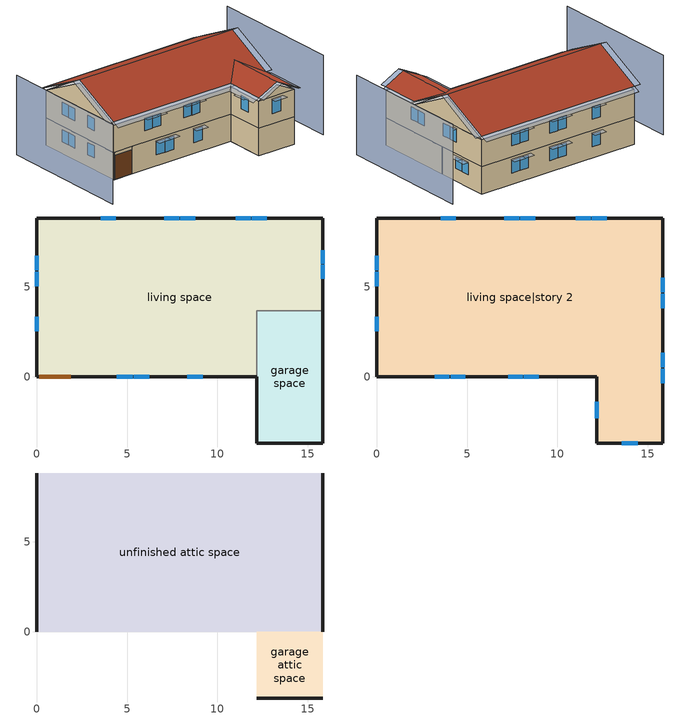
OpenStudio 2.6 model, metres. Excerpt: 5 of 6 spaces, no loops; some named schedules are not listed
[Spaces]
garage space
 floor foundation (FloorFndGrndUnfinSlab): 12.18,-3.66 12.18,3.66 15.84,3.66 15.84,-3.66 z0
 wall outside (WallExtUninsUnfin): 12.18,0 12.18,-3.66 15.84,-3.66 15.84,3.66 z0:2.44
 wall to living space (WallIntFinInsUnfin Reversed): 15.84,3.66 12.18,3.66 12.18,0 z0:2.44
living space
 floor foundation (FloorFndGrndFinSlab): 0,0 0,8.8 15.84,8.8 15.84,3.66 12.18,3.66 12.18,0 z0
 wall outside (WallExtInsFin): 15.84,3.66 15.84,8.8 0,8.8 0,0 0.13,0 1.92,0 12.18,0 z0:2.44
 window (WindowConstruction): 4.44,0 5.31,0 / 5.37,0 6.24,0 / 8.33,0 9.19,0 z0.98:2.13; 12.74,8.8 11.91,8.8 / 11.85,8.8 11.01,8.8 / 8.78,8.8 7.95,8.8 / 7.89,8.8 7.05,8.8 / 4.38,8.8 3.54,8.8 z1.02:2.13; 0,6.7 0,5.9 / 0,5.84 0,5.03 / 0,3.33 0,2.53 z1.06:2.13; 15.84,5.45 15.84,6.2 / 15.84,6.26 15.84,7.01 z1.13:2.13
 door (Door): 0.15,0 1.89,0 z0:2.13
living space|story 2
 floor to garage space (FloorFinInsUnfin): 15.84,3.66 15.84,-3.66 12.18,-3.66 12.18,3.66 z2.44
 floor to living space (FloorFinUninsFin): 15.84,8.8 15.84,3.66 12.18,3.66 12.18,0 0,0 0,8.8 z2.44
 wall outside (WallExtInsFin): 0,8.8 0,0 12.18,0 12.18,-3.66 15.84,-3.66 15.84,8.8 0,8.8 z2.44:4.88
 window (WindowConstruction): 3.21,0 4.03,0 / 4.09,0 4.91,0 / 7.27,0 8.09,0 / 8.15,0 8.97,0 z3.48:4.57; 13.56,-3.66 14.46,-3.66 z3.37:4.57; 12.74,8.8 11.91,8.8 / 11.85,8.8 11.01,8.8 / 8.78,8.8 7.95,8.8 / 7.89,8.8 7.05,8.8 / 4.38,8.8 3.54,8.8 z3.46:4.57; 0,6.7 0,5.9 / 0,5.84 0,5.03 / 0,3.33 0,2.53 z3.5:4.57; 12.18,-1.38 12.18,-2.28 z3.38:4.57; 15.84,-0.36 15.84,0.46 / 15.84,0.53 15.84,1.35 / 15.84,3.79 15.84,4.62 / 15.84,4.68 15.84,5.5 z3.47:4.57
unfinished attic space
 floor to living space|story 2 (FloorFinInsUnfinAttic): 15.84,8.8 15.84,0 0,0 0,8.8 z4.88
 wall outside (WallExtUninsUnfin): 0,4.4,7.08 0,8.8,4.88 0,0,4.88; 15.84,4.4,7.08 15.84,0,4.88 15.84,8.8,4.88
 roof outside (RoofUnfinInsExt): 0,4.4,7.38 15.84,4.4,7.38 15.84,8.8,5.18 0,8.8,5.18; 0,4.4,7.38 0,0,5.18 12.18,0,5.18 14.01,1.83,6.1 15.84,0,5.18 15.84,4.4,7.38
garage attic space
 floor to living space|story 2 (FloorFinInsUnfinAttic): 12.18,-3.66 12.18,0 15.84,0 15.84,-3.66 z4.88
 wall outside (WallExtUninsUnfin): 12.18,-3.66,4.88 15.84,-3.66,4.88 14.01,-3.66,5.79
 roof outside (RoofUnfinInsExt): 12.18,0,5.18 12.18,-3.66,5.18 14.01,-3.66,6.1 14.01,1.83,6.1; 15.84,0,5.18 14.01,1.83,6.1 14.01,-3.66,6.1 15.84,-3.66,5.18
shading: -3.05,8.8 -3.05,-3.66 / 18.89,-3.66 18.89,8.8 z0:7.08; -0.61,8.8,5.18 -0.61,4.4,7.38 0,4.4,7.38 0,8.8,5.18; 16.45,4.4,7.38 16.45,8.8,5.18 15.84,8.8,5.18 15.84,4.4,7.38; 15.84,9.41,4.88 0,9.41,4.88 0,8.8,5.18 15.84,8.8,5.18; 16.45,-3.66,4.88 16.45,0,4.88 15.84,0,5.18 15.84,-3.66,5.18; 14.01,-4.27,6.1 15.84,-4.27,5.18 15.84,-3.66,5.18 14.01,-3.66,6.1; 11.57,0,4.88 11.57,-3.66,4.88 12.18,-3.66,5.18 12.18,0,5.18; 12.18,-4.27,5.18 14.01,-4.27,6.1 14.01,-3.66,6.1 12.18,-3.66,5.18; -0.61,4.4,7.38 -0.61,0,5.18 0,0,5.18 0,4.4,7.38; 0,-0.61,4.88 12.18,-0.61,4.88 12.18,0,5.18 0,0,5.18; 16.45,0,5.18 16.45,4.4,7.38 15.84,4.4,7.38 15.84,0,5.18; 15.84,1.5 15.84,0.37 16.45,0.37 16.45,1.5 z4.72; 14.61,-3.66 13.41,-3.66 13.41,-4.27 14.61,-4.27 z4.72; 5.46,0 4.29,0 4.29,-0.61 5.46,-0.61 z2.29; 8.24,0 7.12,0 7.12,-0.61 8.24,-0.61 z4.72; 6.39,0 5.22,0 5.22,-0.61 6.39,-0.61 z2.29; 4.18,0 3.06,0 3.06,-0.61 4.18,-0.61 z4.72; 9.35,0 8.17,0 8.17,-0.61 9.35,-0.61 z2.29; 5.06,0 3.94,0 3.94,-0.61 5.06,-0.61 z4.72; 15.84,6.35 15.84,5.29 16.45,5.29 16.45,6.35 z2.29; 9.12,0 8,0 8,-0.61 9.12,-0.61 z4.72; 15.84,5.66 15.84,4.52 16.45,4.52 16.45,5.66 z4.72; 11.76,8.8 12.9,8.8 12.9,9.41 11.76,9.41 z2.29; 10.86,8.8 12,8.8 12,9.41 10.86,9.41 z2.29; 7.8,8.8 8.94,8.8 8.94,9.41 7.8,9.41 z2.29; 6.9,8.8 8.04,8.8 8.04,9.41 6.9,9.41 z2.29; 3.39,8.8 4.53,8.8 4.53,9.41 3.39,9.41 z2.29; 11.76,8.8 12.9,8.8 12.9,9.41 11.76,9.41 z4.72; 10.86,8.8 12,8.8 12,9.41 10.86,9.41 z4.72; 7.8,8.8 8.94,8.8 8.94,9.41 7.8,9.41 z4.72; 0,2.38 0,3.49 -0.61,3.49 -0.61,2.38 z2.29; 6.9,8.8 8.04,8.8 8.04,9.41 6.9,9.41 z4.72; 15.84,4.77 15.84,3.64 16.45,3.64 16.45,4.77 z4.72; 15.84,0.62 15.84,-0.52 16.45,-0.52 16.45,0.62 z4.72; 3.39,8.8 4.53,8.8 4.53,9.41 3.39,9.41 z4.72; 0,5.74 0,6.85 -0.61,6.85 -0.61,5.74 z2.29; 0,4.88 0,5.99 -0.61,5.99 -0.61,4.88 z2.29; 0,5.74 0,6.85 -0.61,6.85 -0.61,5.74 z4.72; 0,4.88 0,5.99 -0.61,5.99 -0.61,4.88 z4.72; 12.18,-2.43 12.18,-1.23 11.57,-1.23 11.57,-2.43 z4.72; 0,2.38 0,3.49 -0.61,3.49 -0.61,2.38 z4.72; 15.84,7.16 15.84,6.11 16.45,6.11 16.45,7.16 z2.29
[Site]
Denver Intl Ap_CO_USA: Latitude {deg}=39.83; Longitude {deg}=-104.65; Time Zone {hr}=-7; Elevation {m}=1650; Terrain=Suburbs
[ClimateZones]
Climate Zone Institution Name 2=Building America; Climate Zone Document Year 2=0; Climate Zone Value 2=Cold
[Site:WaterMainsTemperature]
Calculation Method=Correlation; Annual Average Outdoor Air Temperature {C}=10.8753; Maximum Difference In Monthly Average Outdoor Air Temperatures {deltaC}=23.1524
[Site:GroundTemperature:Deep]
10.8753, 10.8753, 10.8753, 10.8753, 10.8753, 10.8753, 10.8753, 10.8753, 10.8753, 10.8753, 10.8753, 10.8753
[Building]
Building 1: North Axis {deg}=0; Standards Number of Stories=2; Standards Number of Above Ground Stories=2; Standards Building Type=singlefamilydetached; Standards Number of Living Units=1
[Material] Roughness=Rough
Name | Thickness {m} | Conductivity {W/m-K} | Density {kg/m3} | Specific Heat {J/kg-K} | Thermal Absorptance | Solar Absorptance | Visible Absorptance
FloorUAAdditionalCeilingIns | 0.12827 | 0.0411113 | 16.02 | 1046.75
FloorUATrussandIns | 0.0889 | 0.0436674 | 50.7834 | 1165.1
Drywall 0.5 in. | 0.0127 | 0.160291 | 801 | 837.4 | 0.9 | 0.5 | 0.1
Asphalt Shingles, Medium | 0.009525 | 0.162714 | 1121.4 | 1465.45 | 0.91 | 0.85 | 0.85
RoofSheathing | 0.01905 | 0.115458 | 512.64 | 1214.23
RoofUARoofIns | 0.18415 | 8.02397 | 37.0049 | 1207.88
FootingMaterial; FootingMaterial 1 | 0.2032 | 1.31141 | 2242.8 | 837.4 | 0.9
Concrete 4.0 in. | 0.1016 | 1.31141 | 2242.8 | 837.4 | 0.9
Floor Covering | 0.0127 | 0.0433444 | 54.468 | 1339.84 | 0.9 | 0.9
FloorIns | 0.1397 | 0.0489548 | 106.365 | 1151.69
Wood Floor | 0.015875 | 0.115458 | 544.68 | 1214.23
FloorFinStudAndAirFloor | 0.1397 | 0.557395 | 67.691 | 1210.98
Vinyl, Light | 0.009525 | 0.089435 | 177.822 | 1046.75 | 0.9 | 0.3 | 0.3
WallSheathing | 0.0127 | 0.115458 | 512.64 | 1214.23
WallStudandCavityOuter | 0.0889 | 0.059307 | 148.393 | 1174.04
WallCavity | 0.0889 | 0.0550941 | 119.207 | 1160.19
WallStudandCavityOuter 1 | 0.0889 | 0.0594988 | 148.393 | 1174.04
WallCavity 1 | 0.0889 | 0.0552723 | 119.207 | 1160.19
WallStudAndCavity | 0.0889 | 0.393744 | 83.0341 | 1211.67
WallStudAndCavity 1 | 0.0889 | 0.397942 | 83.0341 | 1211.67
residential furniture material garage space | 0.1524 | 0.115458 | 640.8 | 1214.23 | 0.9 | 0.6 | 0.1
DoorMaterial | 0.04445 | 0.0612267 | 512.64 | 1214.23
[Construction]
FloorFinInsUnfinAttic: FloorUAAdditionalCeilingIns, FloorUATrussandIns, Drywall 0.5 in.
RoofUnfinInsExt: Asphalt Shingles, Medium, RoofSheathing, RoofUARoofIns
FootingConstruction: FootingMaterial
FloorFndGrndFinSlab: Concrete 4.0 in., Floor Covering
FootingConstruction 1: FootingMaterial 1
FloorFndGrndUnfinSlab: Concrete 4.0 in.
FloorFinInsUnfin: FloorIns, RoofSheathing, Wood Floor, Floor Covering
FloorFinUninsFin: Drywall 0.5 in., FloorFinStudAndAirFloor, RoofSheathing, Wood Floor, Floor Covering
WallExtInsFin: Vinyl, Light, WallSheathing, WallStudandCavityOuter, WallCavity, WallStudandCavityOuter, Drywall 0.5 in.
WallIntFinInsUnfin Reversed: WallStudandCavityOuter 1, WallCavity 1, WallStudandCavityOuter 1, WallSheathing
WallExtUninsUnfin: Vinyl, Light, WallSheathing, WallStudAndCavity
WallIntFinUninsFin: WallStudAndCavity 1, Drywall 0.5 in.
residential furniture construction garage space; residential furniture construction living space; residential furniture construction living space|story 2: residential furniture material garage space
WindowConstruction: WindowMaterial
Door: DoorMaterial
[WindowMaterial:Shade]
CoolingShade: Solar Transmittance=0.999; Solar Reflectance=0.00099; Visible Transmittance=0.999; Visible Reflectance=0.00099; Thermal Hemispherical Emissivity=1e-005; Thermal Transmittance=0.999; Thickness {m}=0.0001; Conductivity {W/m-K}=10000; Shade to Glass Distance {m}=0.001; Top Opening Multiplier=0; Bottom Opening Multiplier=0; Left-Side Opening Multiplier=0; Right-Side Opening Multiplier=0; Airflow Permeability=0
[WindowMaterial:SimpleGlazingSystem]
WindowMaterial: U-Factor {W/m2-K}=2.10086; Solar Heat Gain Coefficient=0.21
[BuildingUnit] Building Unit Type=Residential
EPWWeatherInfo; unit 1
[ThermalZone] Use Ideal Air Loads=No
living zone: Thermostat=living zone temperature setpoint
garage zone; unfinished attic zone: 
res ds_1 ret air zone: Volume {m3}=3.82277
[Sizing:Zone] Zone Cooling Design Supply Air Temperature Input Method=SupplyAirTemperature; Zone Cooling Design Supply Air Temperature {C}=14; Zone Cooling Design Supply Air Temperature Difference {deltaC}=11.11; Zone Heating Design Supply Air Temperature Input Method=SupplyAirTemperature; Zone Heating Design Supply Air Temperature {C}=40; Zone Heating Design Supply Air Temperature Difference {deltaC}=11.11; Zone Cooling Design Supply Air Humidity Ratio {kg-H2O/kg-air}=0.0085; Zone Heating Design Supply Air Humidity Ratio {kg-H2O/kg-air}=0.008; Cooling Design Air Flow Method=DesignDay; Heating Design Air Flow Method=DesignDay; Account for Dedicated Outdoor Air System=No; Dedicated Outdoor Air System Control Strategy=NeutralSupplyAir; Dedicated Outdoor Air Low Setpoint Temperature for Design {C}=autosize; Dedicated Outdoor Air High Setpoint Temperature for Design {C}=autosize
garage zone; unfinished attic zone; res ds_1 ret air zone
[Space]
Name | Space Type | Thermal Zone | Building Unit
garage space | Space Type 1 | garage zone
living space; living space|story 2 | Space Type 2 | living zone | unit 1
unfinished attic space; garage attic space | Space Type 3 | unfinished attic zone
res ds_1 ret air space |  | res ds_1 ret air zone
[SpaceType]
Name | Standards Space Type
Space Type 1 | garage
Space Type 2 | living
Space Type 3 | unfinished attic
[People:Definition] Number of People Calculation Method=People; Fraction Radiant=0.319734; Sensible Heat Fraction=0.573; Carbon Dioxide Generation Rate {m3/s-W}=0; Enable ASHRAE 55 Comfort Warnings=No; Mean Radiant Temperature Calculation Type=ZoneAveraged
Name | Number of People {people}
residential occupants|living space|story 2 | 1.77004
residential occupants|living space | 1.45996
[People] Number of People Schedule=residential occupants schedule; Activity Level Schedule=Schedule Ruleset 1; Multiplier=1
Name | People Definition | Space or SpaceType
residential occupants|living space|story 2 | residential occupants|living space|story 2 | living space|story 2
residential occupants|living space | residential occupants|living space | living space
[Foundation:Kiva] Wall Height Above Grade {m}=0.2032; Wall Depth Below Slab {m}=0.2032
Name | Footing Wall Construction
Foundation Kiva 1 | FootingConstruction
Foundation Kiva 2 | FootingConstruction 1
[Foundation:Kiva:Settings]
Soil Conductivity {W/m-K}=1.731; Soil Density {kg/m3}=1842.3; Soil Specific Heat {J/kg-K}=418.7; Ground Solar Absorptivity=0.9; Ground Thermal Absorptivity=0.9; Ground Surface Roughness {m}=0.03; Far-Field Width {m}=40; Deep-Ground Boundary Condition=ZeroFlux; Deep-Ground Depth {m}=40; Minimum Cell Dimension {m}=0.02; Maximum Cell Growth Coefficient=1.5; Simulation Timestep=Hourly
[SurfaceProperty:ExposedFoundationPerimeter] Exposed Perimeter Calculation Method=TotalExposedPerimeter
Name | Total Exposed Perimeter {m}
Surface 7 | 41.9582
Surface 1 | 10.9728
[InternalMass:Definition] Design Level Calculation Method=SurfaceArea
Name | Construction | Surface Area {m2}
living space Partition | WallIntFinUninsFin | 125.977
living space|story 2 Partition | WallIntFinUninsFin | 152.733
residential furniture mass garage space | residential furniture construction garage space | 2.67561
residential furniture mass living space | residential furniture construction living space | 50.3906
residential furniture mass living space|story 2 | residential furniture construction living space|story 2 | 61.093
[InternalMass] Multiplier=1
Name | Internal Mass Definition | Space or SpaceType
living space Partition | living space Partition | living space
living space|story 2 Partition | living space|story 2 Partition | living space|story 2
residential furniture mass garage space | residential furniture mass garage space | garage space
residential furniture mass living space | residential furniture mass living space | living space
residential furniture mass living space|story 2 | residential furniture mass living space|story 2 | living space|story 2
[ShadingControl]
WindowShadingControl: Shading Type=InteriorShade; Shading Device Material=CoolingShade; Shading Control Type=OnIfScheduleAllows; Schedule=Window shading schedule; Shading Control Is Scheduled=Yes
[AvailabilityManager:DifferentialThermostat]
res solar hot water useful energy: Temperature Difference On Limit {deltaC}=0; Temperature Difference Off Limit {deltaC}=0
[ThermostatSetpoint:DualSetpoint]
living zone temperature setpoint: Heating Setpoint Temperature Schedule=residential heating setpoint; Cooling Setpoint Temperature Schedule=residential cooling setpoint
[ElectricEquipment:Definition] Design Level Calculation Method=EquipmentLevel
Name | Design Level {W} | Fraction Latent | Fraction Radiant | Fraction Lost
residential refrigerator | 65.0889 | 0 | 0 | 0
residential range electric | 41.8839 | 0.3 | 0.24 | 0.3
res infil_1 house fan; res infil_1 range fan; res infil_1 bath fan | 0 | 0 | 0 | 1
[ElectricEquipment] Space or SpaceType=living space|story 2
Name | Electric Equipment Definition | Schedule
residential refrigerator | residential refrigerator | residential refrigerator schedule
residential range electric | residential range electric | residential range gas|false schedule
res infil_1 house fan | res infil_1 house fan | Always On Discrete
res infil_1 range fan | res infil_1 range fan | Always On Discrete
res infil_1 bath fan | res infil_1 bath fan | Always On Discrete
[OtherEquipment:Definition] Design Level Calculation Method=EquipmentLevel
Name | Design Level {W} | Fraction Latent | Fraction Radiant | Fraction Lost
residential range gas | 438.989 | 0.2 | 0.18 | 0.5
res ds_1 sup s lk to lv equip; res ds_1 sup lat lk to lv equip; res ds_1 sup d cn to lv equip; res ds_1 sup d cn to ah equip; res ds_1 ret d cn to pl equip; res ds_1 ret d cn to ah equip; res ds_1 sup s lk to ah equip; res ds_1 sup lat lk to ah equip; res ds_1 ret s lk equip; res ds_1 ret lat lk equip | 0
[OtherEquipment]
Name | Other Equipment Definition | Space or SpaceType | Schedule | Fuel Type
residential range gas | residential range gas | living space|story 2 | residential range gas|false schedule | NaturalGas
res ds_1 sup s lk to lv equip | res ds_1 sup s lk to lv equip | living space|story 2 | Always On Discrete | None
res ds_1 sup lat lk to lv equip | res ds_1 sup lat lk to lv equip | living space|story 2 | Always On Discrete | None
res ds_1 sup d cn to lv equip | res ds_1 sup d cn to lv equip | living space|story 2 | Always On Discrete | None
res ds_1 sup d cn to ah equip | res ds_1 sup d cn to ah equip | unfinished attic space | Always On Discrete | None
res ds_1 ret d cn to pl equip | res ds_1 ret d cn to pl equip | res ds_1 ret air space | Always On Discrete | None
res ds_1 ret d cn to ah equip | res ds_1 ret d cn to ah equip | unfinished attic space | Always On Discrete | None
res ds_1 sup s lk to ah equip | res ds_1 sup s lk to ah equip | unfinished attic space | Always On Discrete | None
res ds_1 sup lat lk to ah equip | res ds_1 sup lat lk to ah equip | unfinished attic space | Always On Discrete | None
res ds_1 ret s lk equip | res ds_1 ret s lk equip | res ds_1 ret air space | Always On Discrete | None
res ds_1 ret lat lk equip | res ds_1 ret lat lk equip | res ds_1 ret air space | Always On Discrete | None
[Lights:Definition] Design Level Calculation Method=LightingLevel; Fraction Radiant=0.6; Fraction Visible=0.2; Return Air Fraction=0
Name | Lighting Level {W}
residential lighting living space|story 2 | 323.559
residential lighting living space | 266.877
residential lighting garage space | 9.35059
[Lights] Schedule=residential lighting schedule; Fraction Replaceable=1
Name | Lights Definition | Space or SpaceType
residential lighting living space|story 2 | residential lighting living space|story 2 | living space|story 2
residential lighting living space | residential lighting living space | living space
residential lighting garage space | residential lighting garage space | garage space
[Exterior:Lights:Definition]
residential lighting exterior: Design Level {W}=131.041
[Exterior:Lights]
residential lighting exterior: Exterior Lights Definition=residential lighting exterior; Schedule=residential lighting schedule
[SpaceInfiltration:EffectiveLeakageArea] Schedule=Always On Discrete
Name | Space or SpaceType | Effective Air Leakage Area {cm2} | Stack Coefficient | Wind Coefficient
res infil|garage space | garage space | 90.5149 | 0.000129067 | 4.38083e-05
res infil|unfinished attic space | unfinished attic space | 5086 | 0.000174051 | 2.4768e-05
res infil|garage attic space | garage attic space | 5086 | 0.000174051 | 2.4768e-05
[EnergyManagementSystem:Sensor]
Name | Output Variable or Output Meter | Output Variable or Output Meter Index Key
res_nv_pb_s | Site Outdoor Air Barometric Pressure
res_af_vw_s | Site Wind Speed
res_nv_wt_s | Site Outdoor Air Humidity Ratio
res_nv_1_nva_s | Schedule Value | res nv_1 avail schedule
res_nv_1_sp_s | Schedule Value | res nv_1 temp schedule
res_ds_1_ah_mfr_s | System Node Mass Flow Rate | Node 34
res_ds_1_ah_vfr_s | System Node Current Density Volume Flow Rate | Node 34
res_ds_1_ah_tt_s | System Node Temperature | Node 34
res_ds_1_ra_t_s | System Node Temperature | Node 37
res_ds_1_ah_wt_s | System Node Humidity Ratio | Node 34
res_ds_1_ra_w_s | System Node Humidity Ratio | Node 37
res_ds_1_ah_t_s | Zone Air Temperature | unfinished attic zone
res_ds_1_ah_w_s | Zone Mean Air Humidity Ratio | unfinished attic zone
res_infil_1_range_sch_s | Schedule Value | res mv_1 range exhaust schedule
res_infil_1_bath_sch_s | Schedule Value | res mv_1 bath exhaust schedule
res_infil_1_wh_sch_s | Schedule Value | Always On Discrete
[SpaceInfiltration:DesignFlowRate] Space or SpaceType=living space|story 2; Schedule=Always On Discrete; Design Flow Rate Calculation Method=Flow/Space; Design Flow Rate {m3/s}=0
res nv_1 flow; res infil_1 flow
[EnergyManagementSystem:Actuator]
Name | Actuated Component | Actuated Component Type | Actuated Component Control Type
res_nv_1_flow_act | res nv_1 flow | Zone Infiltration | Air Exchange Flow Rate
res_ds_1_sup_s_lk_to_lv_equip_act | res ds_1 sup s lk to lv equip | OtherEquipment | Power Level
res_ds_1_sup_lat_lk_to_lv_equip_act | res ds_1 sup lat lk to lv equip | OtherEquipment | Power Level
res_ds_1_sup_d_cn_to_lv_equip_act | res ds_1 sup d cn to lv equip | OtherEquipment | Power Level
res_ds_1_sup_d_cn_to_ah_equip_act | res ds_1 sup d cn to ah equip | OtherEquipment | Power Level
res_ds_1_ret_d_cn_to_pl_equip_act | res ds_1 ret d cn to pl equip | OtherEquipment | Power Level
res_ds_1_ret_d_cn_to_ah_equip_act | res ds_1 ret d cn to ah equip | OtherEquipment | Power Level
res_ds_1_sup_s_lk_to_ah_equip_act | res ds_1 sup s lk to ah equip | OtherEquipment | Power Level
res_ds_1_sup_lat_lk_to_ah_equip_act | res ds_1 sup lat lk to ah equip | OtherEquipment | Power Level
res_ds_1_ret_s_lk_equip_act | res ds_1 ret s lk equip | OtherEquipment | Power Level
res_ds_1_ret_lat_lk_equip_act | res ds_1 ret lat lk equip | OtherEquipment | Power Level
res_ds_1_ah_to_liv_mix_act | res ds_1 ah to liv mix | ZoneMixing | Air Exchange Flow Rate
res_ds_1_liv_to_ah_mix_act | res ds_1 liv to ah mix | ZoneMixing | Air Exchange Flow Rate
res_infil_1_house_fan_act | res infil_1 house fan | ElectricEquipment | Electric Power Level
res_infil_1_range_fan_act | res infil_1 range fan | ElectricEquipment | Electric Power Level
res_infil_1_bath_fan_act | res infil_1 bath fan | ElectricEquipment | Electric Power Level
res_infil_1_flow_act | res infil_1 flow | Zone Infiltration | Air Exchange Flow Rate
[EnergyManagementSystem:Program]
res_nv_1_program: Set Tdiff = res_af_1_tin_s-res_af_1_tt_s; Set dT = (@Abs Tdiff); Set pt = (@RhFnTdbWPb res_af_1_tt_s res_nv_wt_s res_nv_pb_s); Set NVA = 11211.182585019767; Set Cs = 0.00017926040778923255; Set Cw = 8.70903777141566e-05; Set MNV = 3.7755795455999985; Set MHR = 0.0115; Set MRH = 0.7; Set temp1 = (res_nv_1_nva_s*NVA); Set SGNV = temp1*((((Cs*dT)+(Cw*(res_af_vw_s^2)))^0.5)/1000); If (res_nv_wt_s<MHR) && (pt<MRH) && (res_af_1_tin_s>res_nv_1_sp_s); Set temp2 = (res_af_1_tin_s-res_nv_1_sp_s); Set NVadj1 = temp2/(res_af_1_tin_s-res_af_1_tt_s); Set NVadj2 = (@Min NVadj1 1); Set NVadj3 = (@Max NVadj2 0); Set NVadj = SGNV*NVadj3; Set res_nv_1_flow_act = (@Min NVadj MNV); Else; Set res_nv_1_flow_act = 0; EndIf
res_ds_1_program: Set res_ds_1_ah_mfr = res_ds_1_ah_mfr_s; Set res_ds_1_fan_rtf = res_ds_1_fan_rtf_s; Set res_ds_1_ah_vfr = res_ds_1_ah_vfr_s; Set res_ds_1_ah_tt = res_ds_1_ah_tt_s; Set res_ds_1_ah_wt = res_ds_1_ah_wt_s; Set res_ds_1_ra_t = res_ds_1_ra_t_s; Set res_ds_1_ra_w = res_ds_1_ra_w_s; Set res_ds_1_ah_t = res_ds_1_ah_t_s; Set res_ds_1_ah_w = res_ds_1_ah_w_s; Run res_ds_1_lk_subrout; Set res_ds_1_sup_s_lk_to_lv_equip_act = res_ds_1_sup_s_lk_to_lv; Set res_ds_1_sup_lat_lk_to_lv_equip_act = res_ds_1_sup_lat_lk_to_lv; Set res_ds_1_sup_d_cn_to_lv_equip_act = res_ds_1_sup_d_cn_to_lv; Set res_ds_1_sup_d_cn_to_ah_equip_act = res_ds_1_sup_d_cn_to_ah; Set res_ds_1_sup_s_lk_to_ah_equip_act = res_ds_1_sup_s_lk_to_ah; Set res_ds_1_sup_lat_lk_to_ah_equip_act = res_ds_1_sup_lat_lk_to_ah; Set res_ds_1_ret_s_lk_equip_act = res_ds_1_ret_s_lk; Set res_ds_1_ret_lat_lk_equip_act = res_ds_1_ret_lat_lk; Set res_ds_1_ret_d_cn_to_pl_equip_act = res_ds_1_ret_d_cn_to_pl; Set res_ds_1_ret_d_cn_to_ah_equip_act = res_ds_1_ret_d_cn_to_ah; Set res_ds_1_liv_to_ah_mix_act = res_ds_1_ah_to_liv; Set res_ds_1_liv_to_ah_mix_act = res_ds_1_liv_to_ah
res_infil_1_program: Set p_m = 0.14; Set p_s = 0.22; Set s_m = 270; Set s_s = 370; Set z_m = 9.99744; Set z_s = 4.8768; Set f_t = (((s_m/z_m)^p_m)*((z_s/s_s)^p_s)); Set Tdiff = res_af_1_tin_s-res_af_1_tt_s; Set dT = @Abs Tdiff; Set c = 0.1045; Set Cs = 0.0749; Set Cw = 0.1406; Set n = 0.67; Set sft = (f_t*0.5); Set temp1 = ((c*Cw)*((sft*res_af_vw_s)^(2*n)))^2; Set Qn = (((c*Cs*(dT^n))^2)+temp1)^0.5; Set Tdiff = res_af_1_tin_s-res_af_1_tt_s; Set dT = @Abs Tdiff; Set QWHV = res_infil_1_wh_sch_s*0.0319; Set Qrange = res_infil_1_range_sch_s*0.0472; Set Qdryer = 0.0; Set Qbath = res_infil_1_bath_sch_s*0.059; Set QhpwhOut = 0; Set QhpwhIn = 0; Set QductsOut = res_ds_1_lk_ret_fan_equiv; Set QductsIn = res_ds_1_lk_sup_fan_equiv; Set Qout = QWHV+Qrange+Qbath+Qdryer+QhpwhOut+QductsOut; Set Qin = QhpwhIn+QductsIn; Set Qu = (@Abs (Qout-Qin)); Set Qb = (@Min Qout Qin); Set faneff_wh = 0.9438948864000002; Set res_infil_1_house_fan_act = (QWHV*300)/faneff_wh; Set faneff_sp = 0.4719474432000001; Set res_infil_1_range_fan_act = (Qrange*300)/faneff_sp; Set res_infil_1_bath_fan_act = (Qbath*300)/faneff_sp; Set Q_acctd_for_elsewhere = QhpwhOut+QhpwhIn+QductsOut+QductsIn; Set res_infil_1_flow_act = (((Qu^2)+(Qn^2))^0.5)-Q_acctd_for_elsewhere; Set res_infil_1_flow_act = (@Max res_infil_1_flow_act 0)
[AirLoopHVAC:ReturnPlenum]
Air Loop HVAC Return Plenum 1: ThermalZone=res ds_1 ret air zone
[ZoneMixing] Schedule=Always On Continuous; Design Flow Rate Calculation Method=Flow/Zone; Design Flow Rate {m3/s}=0
Name | Zone | Source Zone
res ds_1 ah to liv mix | living zone | unfinished attic zone
res ds_1 liv to ah mix | unfinished attic zone | living zone
[EnergyManagementSystem:Subroutine]
res_ds_1_lk_subrout: Set f_sup = 0.13696338696303695; Set f_ret = 0.10009990009990012; Set f_OA = 0.03686348686313683; Set oafrate = f_OA * res_ds_1_ah_vfr; Set suplkfrate = f_sup * res_ds_1_ah_vfr; Set retlkfrate = f_ret * res_ds_1_ah_vfr; Set res_ds_1_ah_to_liv = (@Abs (suplkfrate-retlkfrate-oafrate)); Set res_ds_1_liv_to_ah = 0; Set res_ds_1_lk_sup_fan_equiv = 0; Set res_ds_1_lk_ret_fan_equiv = oafrate; If res_ds_1_ah_mfr>0; Set h_SA = (@HFnTdbW res_ds_1_ah_tt res_ds_1_ah_wt); Set h_AHZone = (@HFnTdbW res_ds_1_ah_t res_ds_1_ah_w); Set h_RA = (@HFnTdbW res_ds_1_ra_t res_ds_1_ra_w); Set h_fg = (@HfgAirFnWTdb res_ds_1_ah_wt res_ds_1_ah_tt); Set SALeakageQtot = f_sup * res_ds_1_ah_mfr*(h_RA - h_SA); Set temp1 = h_fg*(res_ds_1_ra_w-res_ds_1_ah_wt); Set res_ds_1_sup_lat_lk_to_lv = f_sup*res_ds_1_ah_mfr*temp1; Set res_ds_1_sup_s_lk_to_lv = SALeakageQtot-res_ds_1_sup_lat_lk_to_lv; Set eTm = (res_ds_1_fan_rtf/(res_ds_1_ah_mfr*1006.0))*121.015; Set eTm = 0-eTm; Set temp4 = res_ds_1_ah_t; Set tsup = temp4+((res_ds_1_ah_tt-res_ds_1_ah_t)*(@Exp eTm)); Set temp5 = tsup-res_ds_1_ah_tt; Set res_ds_1_sup_d_cn_to_lv = res_ds_1_ah_mfr*1006.0*temp5; Set res_ds_1_sup_d_cn_to_ah = 0-res_ds_1_sup_d_cn_to_lv; Set eTm = (res_ds_1_fan_rtf/(res_ds_1_ah_mfr*1006.0))*111.706; Set eTm = 0-eTm; Set temp6 = res_ds_1_ah_t; Set tret = temp6+((res_ds_1_ra_t-res_ds_1_ah_t)*(@Exp eTm)); Set temp7 = tret-res_ds_1_ra_t; Set res_ds_1_ret_d_cn_to_pl = res_ds_1_ah_mfr*1006.0*temp7; Set res_ds_1_ret_d_cn_to_ah = 0-res_ds_1_ret_d_cn_to_pl; Set res_ds_1_ret_lat_lk = 0; Set temp2 = (res_ds_1_ah_t-res_ds_1_ra_t); Set res_ds_1_ret_s_lk = f_ret*res_ds_1_ah_mfr*1006.0*temp2; Set QtotLeakToAHZn = f_sup*res_ds_1_ah_mfr*(h_SA-h_AHZone); Set temp3 = (res_ds_1_ah_wt-res_ds_1_ah_w); Set res_ds_1_sup_lat_lk_to_ah = f_sup*res_ds_1_ah_mfr*h_fg*temp3; Set res_ds_1_sup_s_lk_to_ah = QtotLeakToAHZn-res_ds_1_sup_lat_lk_to_ah; Else; Set res_ds_1_sup_lat_lk_to_lv = 0; Set res_ds_1_sup_s_lk_to_lv = 0; Set res_ds_1_sup_d_cn_to_lv = 0; Set res_ds_1_sup_d_cn_to_ah = 0; Set res_ds_1_ret_d_cn_to_pl = 0; Set res_ds_1_ret_d_cn_to_ah = 0; Set res_ds_1_ret_lat_lk = 0; Set res_ds_1_ret_s_lk = 0; Set res_ds_1_sup_lat_lk_to_ah = 0; Set res_ds_1_sup_s_lk_to_ah = 0; EndIf
[EnergyManagementSystem:ProgramCallingManager]
res af_1 program calling manager: BeginTimestepBeforePredictor; res_infil_1_program; res_nv_1_program
res ds_1 program calling manager: EndOfSystemTimestepAfterHVACReporting; res_ds_1_program
[Schedule:Ruleset]
Name | Default Day Schedule | Summer Design Day Schedule | Winter Design Day Schedule
residential occupants schedule | Schedule Day 3 | residential occupants schedule summer design | residential occupants schedule winter design
Schedule Ruleset 1 | Schedule Day 4
Window shading schedule | Schedule Day 5
residential heating setpoint | Schedule Day 8 | residential heating setpoint summer design | residential heating setpoint winter design
residential cooling setpoint | Schedule Day 9 | residential cooling setpoint summer design | residential cooling setpoint winter design
residential refrigerator schedule | Schedule Day 10 | residential refrigerator schedule summer design | residential refrigerator schedule winter design
residential range gas|false schedule | Schedule Day 13 | residential range gas|false schedule summer design | residential range gas|false schedule winter design
residential lighting schedule | Schedule Day 16 | residential lighting schedule summer design | residential lighting schedule winter design
res nv_1 temp schedule | Schedule Day 17
res nv_1 avail schedule | Schedule Day 18
res mv_1 range exhaust schedule | Schedule Day 21 | res mv_1 range exhaust schedule summer design | res mv_1 range exhaust schedule winter design
res mv_1 bath exhaust schedule | Schedule Day 22 | res mv_1 bath exhaust schedule summer design | res mv_1 bath exhaust schedule winter design
[Schedule:Day]
Schedule Day 3; residential occupants schedule winter design; Schedule Day 5; Window shading schedule allday1; Window shading schedule allday2; Window shading schedule allday3; Window shading schedule allday4; Window shading schedule allday11; Window shading schedule allday12; Schedule Day 8; Schedule Day 9; Schedule Day 10; residential refrigerator schedule winter design; Schedule Day 13; residential range gas|false schedule winter design; Schedule Day 16; residential lighting schedule winter design; Schedule Day 18: 24, 0, 0
residential occupants schedule allday1; residential occupants schedule allday2; residential occupants schedule allday3; residential occupants schedule allday4; residential occupants schedule allday5; residential occupants schedule allday6; residential occupants schedule allday7; residential occupants schedule allday8; residential occupants schedule allday9; residential occupants schedule allday10; residential occupants schedule allday11; residential occupants schedule allday12: 7, 0, 1, 8, 0, 0.88, 9, 0, 0.41, 16, 0, 0.24, 17, 0, 0.29, 18, 0, 0.55, 21, 0, 0.9, 24, 0, 1
residential occupants schedule summer design; Window shading schedule allday5; Window shading schedule allday6; Window shading schedule allday7; Window shading schedule allday8; Window shading schedule allday9; Window shading schedule allday10; residential refrigerator schedule summer design; residential range gas|false schedule summer design; residential lighting schedule summer design: 24, 0, 1
Schedule Day 4: 24, 0, 112.539
residential heating setpoint allday1; residential heating setpoint allday2; residential heating setpoint allday3; residential heating setpoint allday4; residential heating setpoint allday5; residential heating setpoint allday6; residential heating setpoint allday7; residential heating setpoint allday8; residential heating setpoint allday9; residential heating setpoint allday10; residential heating setpoint allday11; residential heating setpoint allday12: 24, 0, 21.6667
residential heating setpoint winter design; residential cooling setpoint winter design: 24, 0, 21.1111
residential heating setpoint summer design; residential cooling setpoint summer design: 24, 0, 23.8889
residential cooling setpoint allday1; residential cooling setpoint allday2; residential cooling setpoint allday3; residential cooling setpoint allday4; residential cooling setpoint allday5; residential cooling setpoint allday6; residential cooling setpoint allday7; residential cooling setpoint allday8; residential cooling setpoint allday9; residential cooling setpoint allday10; residential cooling setpoint allday11; residential cooling setpoint allday12: 24, 0, 24.4444
residential refrigerator schedule allday1; residential refrigerator schedule allday12: 1, 0, 0.610949, 2, 0, 0.595675, 3, 0, 0.580401, 4, 0, 0.565128, 6, 0, 0.549854, 7, 0, 0.580401, 8, 0, 0.610949, 10, 0, 0.626223, 12, 0, 0.610949, 15, 0, 0.641496, 16, 0, 0.626223, 17, 0, 0.672044, 18, 0, 0.733139, 19, 0, 0.763686, 20, 0, 0.733139, 21, 0, 0.717865, 22, 0, 0.702591, 23, 0, 0.672044, 24, 0, 0.626223
residential refrigerator schedule allday2: 1, 0, 0.609489, 2, 0, 0.594252, 3, 0, 0.579015, 4, 0, 0.563777, 6, 0, 0.54854, 7, 0, 0.579015, 8, 0, 0.609489, 10, 0, 0.624726, 12, 0, 0.609489, 15, 0, 0.639964, 16, 0, 0.624726, 17, 0, 0.670438, 18, 0, 0.731387, 19, 0, 0.761861, 20, 0, 0.731387, 21, 0, 0.71615, 22, 0, 0.700912, 23, 0, 0.670438, 24, 0, 0.624726
residential refrigerator schedule allday3; residential refrigerator schedule allday4; residential refrigerator schedule allday5: 1, 0, 0.791241, 2, 0, 0.77146, 3, 0, 0.751679, 4, 0, 0.731898, 6, 0, 0.712117, 7, 0, 0.751679, 8, 0, 0.791241, 10, 0, 0.811022, 12, 0, 0.791241, 15, 0, 0.830803, 16, 0, 0.811022, 17, 0, 0.870365, 18, 0, 0.949489, 19, 0, 0.989051, 20, 0, 0.949489, 21, 0, 0.929708, 22, 0, 0.909927, 23, 0, 0.870365, 24, 0, 0.811022
residential refrigerator schedule allday6; residential refrigerator schedule allday7; residential refrigerator schedule allday8; residential refrigerator schedule allday9: 1, 0, 0.8, 2, 0, 0.78, 3, 0, 0.76, 4, 0, 0.74, 6, 0, 0.72, 7, 0, 0.76, 8, 0, 0.8, 10, 0, 0.82, 12, 0, 0.8, 15, 0, 0.84, 16, 0, 0.82, 17, 0, 0.88, 18, 0, 0.96, 19, 0, 1, 20, 0, 0.96, 21, 0, 0.94, 22, 0, 0.92, 23, 0, 0.88, 24, 0, 0.82
residential refrigerator schedule allday10: 1, 0, 0.679562, 2, 0, 0.662573, 3, 0, 0.645584, 4, 0, 0.628595, 6, 0, 0.611606, 7, 0, 0.645584, 8, 0, 0.679562, 10, 0, 0.696551, 12, 0, 0.679562, 15, 0, 0.71354, 16, 0, 0.696551, 17, 0, 0.747518, 18, 0, 0.815474, 19, 0, 0.849453, 20, 0, 0.815474, 21, 0, 0.798485, 22, 0, 0.781496, 23, 0, 0.747518, 24, 0, 0.696551
residential refrigerator schedule allday11: 1, 0, 0.675182, 2, 0, 0.658303, 3, 0, 0.641423, 4, 0, 0.624544, 6, 0, 0.607664, 7, 0, 0.641423, 8, 0, 0.675182, 10, 0, 0.692062, 12, 0, 0.675182, 15, 0, 0.708942, 16, 0, 0.692062, 17, 0, 0.742701, 18, 0, 0.810219, 19, 0, 0.843978, 20, 0, 0.810219, 21, 0, 0.793339, 22, 0, 0.77646, 23, 0, 0.742701, 24, 0, 0.692062
residential range gas|false schedule allday1; residential range gas|false schedule allday2; residential range gas|false schedule allday12: 2, 0, 0.0466667, 4, 0, 0.0266667, 5, 0, 0.0466667, 6, 0, 0.0733333, 7, 0, 0.166667, 8, 0, 0.28, 9, 0, 0.306667, 10, 0, 0.32, 11, 0, 0.28, 12, 0, 0.333333, 13, 0, 0.38, 14, 0, 0.306667, 15, 0, 0.38, 16, 0, 0.293333, 17, 0, 0.613333, 18, 0, 1, 19, 0, 0.78, 20, 0, 0.4, 21, 0, 0.233333, 22, 0, 0.166667, 23, 0, 0.106667, 24, 0, 0.0733333
residential range gas|false schedule allday3; residential range gas|false schedule allday5: 2, 0, 0.0421574, 4, 0, 0.0240899, 5, 0, 0.0421574, 6, 0, 0.0662473, 7, 0, 0.150562, 8, 0, 0.252944, 9, 0, 0.277034, 10, 0, 0.289079, 11, 0, 0.252944, 12, 0, 0.301124, 13, 0, 0.343282, 14, 0, 0.277034, 15, 0, 0.343282, 16, 0, 0.264989, 17, 0, 0.554069, 18, 0, 0.903373, 19, 0, 0.704631, 20, 0, 0.361349, 21, 0, 0.210787, 22, 0, 0.150562, 23, 0, 0.0963598, 24, 0, 0.0662473
residential range gas|false schedule allday4: 2, 0, 0.0419872, 4, 0, 0.0239927, 5, 0, 0.0419872, 6, 0, 0.0659799, 7, 0, 0.149954, 8, 0, 0.251923, 9, 0, 0.275916, 10, 0, 0.287912, 11, 0, 0.251923, 12, 0, 0.299909, 13, 0, 0.341896, 14, 0, 0.275916, 15, 0, 0.341896, 16, 0, 0.26392, 17, 0, 0.551832, 18, 0, 0.899727, 19, 0, 0.701787, 20, 0, 0.359891, 21, 0, 0.209936, 22, 0, 0.149954, 23, 0, 0.0959708, 24, 0, 0.0659799
residential range gas|false schedule allday6; residential range gas|false schedule allday9: 2, 0, 0.0378608, 4, 0, 0.0216348, 5, 0, 0.0378608, 6, 0, 0.0594956, 7, 0, 0.135217, 8, 0, 0.227165, 9, 0, 0.2488, 10, 0, 0.259617, 11, 0, 0.227165, 12, 0, 0.270435, 13, 0, 0.308295, 14, 0, 0.2488, 15, 0, 0.308295, 16, 0, 0.237982, 17, 0, 0.4976, 18, 0, 0.811304, 19, 0, 0.632817, 20, 0, 0.324521, 21, 0, 0.189304, 22, 0, 0.135217, 23, 0, 0.086539, 24, 0, 0.0594956
residential range gas|false schedule allday7; residential range gas|false schedule allday8: 2, 0, 0.0381161, 4, 0, 0.0217806, 5, 0, 0.0381161, 6, 0, 0.0598967, 7, 0, 0.136129, 8, 0, 0.228696, 9, 0, 0.250477, 10, 0, 0.261367, 11, 0, 0.228696, 12, 0, 0.272258, 13, 0, 0.310374, 14, 0, 0.250477, 15, 0, 0.310374, 16, 0, 0.239587, 17, 0, 0.500954, 18, 0, 0.816773, 19, 0, 0.637083, 20, 0, 0.326709, 21, 0, 0.19058, 22, 0, 0.136129, 23, 0, 0.0871225, 24, 0, 0.0598967
residential range gas|false schedule allday10; residential range gas|false schedule allday11: 2, 0, 0.0461562, 4, 0, 0.026375, 5, 0, 0.0461562, 6, 0, 0.0725311, 7, 0, 0.164844, 8, 0, 0.276937, 9, 0, 0.303312, 10, 0, 0.3165, 11, 0, 0.276937, 12, 0, 0.329687, 13, 0, 0.375843, 14, 0, 0.303312, 15, 0, 0.375843, 16, 0, 0.290125, 17, 0, 0.606624, 18, 0, 0.989061, 19, 0, 0.771468, 20, 0, 0.395624, 21, 0, 0.230781, 22, 0, 0.164844, 23, 0, 0.1055, 24, 0, 0.0725311
residential lighting schedule allday1: 1, 0, 0.123751, 2, 0, 0.0742506, 4, 0, 0.0495004, 5, 0, 0.0550333, 6, 0, 0.151005, 7, 0, 0.354518, 8, 0, 0.448634, 9, 0, 0.476771, 10, 0, 0.490088, 11, 0, 0.476763, 12, 0, 0.458301, 13, 0, 0.444976, 14, 0, 0.441055, 15, 0, 0.447927, 16, 0, 0.48986, 17, 0, 0.601585, 18, 0, 0.797807, 19, 0, 0.978646, 20, 0, 0.990805, 21, 0, 0.822578, 22, 0, 0.620621, 23, 0, 0.536431, 24, 0, 0.249225
residential lighting schedule allday2: 1, 0, 0.123751, 2, 0, 0.0742506, 4, 0, 0.0495004, 5, 0, 0.0547503, 6, 0, 0.149594, 7, 0, 0.351204, 8, 0, 0.44444, 9, 0, 0.470027, 10, 0, 0.480931, 11, 0, 0.467731, 12, 0, 0.449442, 13, 0, 0.436241, 14, 0, 0.432357, 15, 0, 0.435458, 16, 0, 0.457541, 17, 0, 0.526174, 18, 0, 0.674382, 19, 0, 0.867815, 20, 0, 0.979613, 21, 0, 0.912905, 22, 0, 0.727145, 23, 0, 0.638088, 24, 0, 0.249225
residential lighting schedule allday3: 1, 0, 0.123751, 2, 0, 0.0742506, 4, 0, 0.0495004, 5, 0, 0.0539769, 6, 0, 0.145737, 7, 0, 0.342151, 8, 0, 0.432984, 9, 0, 0.451822, 10, 0, 0.456356, 11, 0, 0.443495, 12, 0, 0.425678, 13, 0, 0.412817, 14, 0, 0.409033, 15, 0, 0.410444, 16, 0, 0.422423, 17, 0, 0.463778, 18, 0, 0.567207, 19, 0, 0.736351, 20, 0, 0.89541, 21, 0, 0.928337, 22, 0, 0.807462, 23, 0, 0.499769, 24, 0, 0.249225
residential lighting schedule allday4: 1, 0, 0.123751, 2, 0, 0.0742506, 4, 0, 0.0495004, 5, 0, 0.0529206, 6, 0, 0.14047, 7, 0, 0.329784, 8, 0, 0.417334, 9, 0, 0.427474, 10, 0, 0.423826, 11, 0, 0.411431, 12, 0, 0.394257, 13, 0, 0.381861, 14, 0, 0.378214, 15, 0, 0.377995, 16, 0, 0.379305, 17, 0, 0.386076, 18, 0, 0.412203, 19, 0, 0.483741, 20, 0, 0.618803, 21, 0, 0.782651, 22, 0, 0.880006, 23, 0, 0.59731, 24, 0, 0.249225
residential lighting schedule allday5: 1, 0, 0.123751, 2, 0, 0.0742506, 4, 0, 0.0495004, 5, 0, 0.0518642, 6, 0, 0.135202, 7, 0, 0.317417, 8, 0, 0.401684, 9, 0, 0.403727, 10, 0, 0.392499, 11, 0, 0.380568, 12, 0, 0.364039, 13, 0, 0.352108, 14, 0, 0.348597, 15, 0, 0.348344, 16, 0, 0.349185, 17, 0, 0.353494, 18, 0, 0.37052, 19, 0, 0.419884, 20, 0, 0.522801, 21, 0, 0.670504, 22, 0, 0.799058, 23, 0, 0.582332, 24, 0, 0.249225
residential lighting schedule allday6: 1, 0, 0.123751, 2, 0, 0.0742506, 4, 0, 0.0495004, 5, 0, 0.0510908, 6, 0, 0.131346, 7, 0, 0.308364, 8, 0, 0.390227, 9, 0, 0.386724, 10, 0, 0.370329, 11, 0, 0.358738, 12, 0, 0.34268, 13, 0, 0.33109, 14, 0, 0.327679, 15, 0, 0.327431, 16, 0, 0.328169, 17, 0, 0.3317, 18, 0, 0.345176, 19, 0, 0.384002, 20, 0, 0.467137, 21, 0, 0.595227, 22, 0, 0.726082, 23, 0, 0.557461, 24, 0, 0.249225
residential lighting schedule allday7: 1, 0, 0.123751, 2, 0, 0.0742506, 4, 0, 0.0495004, 5, 0, 0.0508078, 6, 0, 0.129935, 7, 0, 0.30505, 8, 0, 0.386033, 9, 0, 0.380581, 10, 0, 0.362375, 11, 0, 0.350909, 12, 0, 0.335023, 13, 0, 0.323557, 14, 0, 0.320183, 15, 0, 0.319942, 16, 0, 0.320696, 17, 0, 0.324296, 18, 0, 0.337983, 19, 0, 0.377272, 20, 0, 0.461059, 21, 0, 0.589559, 22, 0, 0.71999, 23, 0, 0.553959, 24, 0, 0.249225
residential lighting schedule allday8: 1, 0, 0.123751, 2, 0, 0.0742506, 4, 0, 0.0495004, 5, 0, 0.0510908, 6, 0, 0.131346, 7, 0, 0.308364, 8, 0, 0.390227, 9, 0, 0.386724, 10, 0, 0.370329, 11, 0, 0.358738, 12, 0, 0.34268, 13, 0, 0.33109, 14, 0, 0.327679, 15, 0, 0.327463, 16, 0, 0.328508, 17, 0, 0.333671, 18, 0, 0.353343, 19, 0, 0.408235, 20, 0, 0.517996, 21, 0, 0.667796, 22, 0, 0.788015, 23, 0, 0.571055, 24, 0, 0.249225
residential lighting schedule allday9: 1, 0, 0.123751, 2, 0, 0.0742506, 4, 0, 0.0495004, 5, 0, 0.0518642, 6, 0, 0.135202, 7, 0, 0.317417, 8, 0, 0.401684, 9, 0, 0.403727, 10, 0, 0.392499, 11, 0, 0.380568, 12, 0, 0.364039, 13, 0, 0.352108, 14, 0, 0.348597, 15, 0, 0.34858, 16, 0, 0.351275, 17, 0, 0.363405, 18, 0, 0.404274, 19, 0, 0.501103, 20, 0, 0.656115, 21, 0, 0.806081, 22, 0, 0.850995, 23, 0, 0.561051, 24, 0, 0.249225
residential lighting schedule allday10: 1, 0, 0.123751, 2, 0, 0.0742506, 4, 0, 0.0495004, 5, 0, 0.0529206, 6, 0, 0.14047, 7, 0, 0.329784, 8, 0, 0.417334, 9, 0, 0.427474, 10, 0, 0.423826, 11, 0, 0.411431, 12, 0, 0.394257, 13, 0, 0.381861, 14, 0, 0.378214, 15, 0, 0.378919, 16, 0, 0.386741, 17, 0, 0.41682, 18, 0, 0.500557, 19, 0, 0.655466, 20, 0, 0.829225, 21, 0, 0.905334, 22, 0, 0.820928, 23, 0, 0.509707, 24, 0, 0.249225
residential lighting schedule allday11: 1, 0, 0.123751, 2, 0, 0.0742506, 4, 0, 0.0495004, 5, 0, 0.0539769, 6, 0, 0.145737, 7, 0, 0.342151, 8, 0, 0.432984, 9, 0, 0.451822, 10, 0, 0.456356, 11, 0, 0.443495, 12, 0, 0.425678, 13, 0, 0.412817, 14, 0, 0.409033, 15, 0, 0.421324, 16, 0, 0.481818, 17, 0, 0.61218, 18, 0, 0.804217, 19, 0, 0.945912, 20, 0, 0.918658, 21, 0, 0.747013, 22, 0, 0.56552, 23, 0, 0.493046, 24, 0, 0.249225
residential lighting schedule allday12: 1, 0, 0.123751, 2, 0, 0.0742506, 4, 0, 0.0495004, 5, 0, 0.0547503, 6, 0, 0.149594, 7, 0, 0.351204, 8, 0, 0.44444, 9, 0, 0.470027, 10, 0, 0.480931, 11, 0, 0.467731, 12, 0, 0.449442, 13, 0, 0.436241, 14, 0, 0.432357, 15, 0, 0.445561, 16, 0, 0.513103, 17, 0, 0.660674, 18, 0, 0.869445, 19, 0, 1, 20, 0, 0.932675, 21, 0, 0.731582, 22, 0, 0.553643, 23, 0, 0.488328, 24, 0, 0.249225
[Schedule:Rule] Apply Sunday=Yes; Apply Monday=Yes; Apply Tuesday=Yes; Apply Wednesday=Yes; Apply Thursday=Yes; Apply Friday=Yes; Apply Saturday=Yes; Date Specification Type=DateRange; Start Day=1
Name | Schedule Ruleset | Rule Order | Day Schedule | Start Month | End Month | End Day
residential occupants schedule allday ruleset1 | residential occupants schedule | 11 | residential occupants schedule allday1 | 1 | 1 | 31
residential occupants schedule allday ruleset2 | residential occupants schedule | 10 | residential occupants schedule allday2 | 2 | 2 | 28
residential occupants schedule allday ruleset3 | residential occupants schedule | 9 | residential occupants schedule allday3 | 3 | 3 | 31
residential occupants schedule allday ruleset4 | residential occupants schedule | 8 | residential occupants schedule allday4 | 4 | 4 | 30
residential occupants schedule allday ruleset5 | residential occupants schedule | 7 | residential occupants schedule allday5 | 5 | 5 | 31
residential occupants schedule allday ruleset6 | residential occupants schedule | 6 | residential occupants schedule allday6 | 6 | 6 | 30
residential occupants schedule allday ruleset7 | residential occupants schedule | 5 | residential occupants schedule allday7 | 7 | 7 | 31
residential occupants schedule allday ruleset8 | residential occupants schedule | 4 | residential occupants schedule allday8 | 8 | 8 | 31
residential occupants schedule allday ruleset9 | residential occupants schedule | 3 | residential occupants schedule allday9 | 9 | 9 | 30
residential occupants schedule allday ruleset10 | residential occupants schedule | 2 | residential occupants schedule allday10 | 10 | 10 | 31
residential occupants schedule allday ruleset11 | residential occupants schedule | 1 | residential occupants schedule allday11 | 11 | 11 | 30
residential occupants schedule allday ruleset12 | residential occupants schedule | 0 | residential occupants schedule allday12 | 12 | 12 | 31
Window shading schedule allday ruleset1 | Window shading schedule | 11 | Window shading schedule allday1 | 1 | 1 | 31
Window shading schedule allday ruleset2 | Window shading schedule | 10 | Window shading schedule allday2 | 2 | 2 | 28
Window shading schedule allday ruleset3 | Window shading schedule | 9 | Window shading schedule allday3 | 3 | 3 | 31
Window shading schedule allday ruleset4 | Window shading schedule | 8 | Window shading schedule allday4 | 4 | 4 | 30
Window shading schedule allday ruleset5 | Window shading schedule | 7 | Window shading schedule allday5 | 5 | 5 | 31
Window shading schedule allday ruleset6 | Window shading schedule | 6 | Window shading schedule allday6 | 6 | 6 | 30
Window shading schedule allday ruleset7 | Window shading schedule | 5 | Window shading schedule allday7 | 7 | 7 | 31
Window shading schedule allday ruleset8 | Window shading schedule | 4 | Window shading schedule allday8 | 8 | 8 | 31
Window shading schedule allday ruleset9 | Window shading schedule | 3 | Window shading schedule allday9 | 9 | 9 | 30
Window shading schedule allday ruleset10 | Window shading schedule | 2 | Window shading schedule allday10 | 10 | 10 | 31
Window shading schedule allday ruleset11 | Window shading schedule | 1 | Window shading schedule allday11 | 11 | 11 | 30
Window shading schedule allday ruleset12 | Window shading schedule | 0 | Window shading schedule allday12 | 12 | 12 | 31
residential heating setpoint allday ruleset1 | residential heating setpoint | 11 | residential heating setpoint allday1 | 1 | 1 | 31
residential heating setpoint allday ruleset2 | residential heating setpoint | 10 | residential heating setpoint allday2 | 2 | 2 | 28
residential heating setpoint allday ruleset3 | residential heating setpoint | 9 | residential heating setpoint allday3 | 3 | 3 | 31
residential heating setpoint allday ruleset4 | residential heating setpoint | 8 | residential heating setpoint allday4 | 4 | 4 | 30
residential heating setpoint allday ruleset5 | residential heating setpoint | 7 | residential heating setpoint allday5 | 5 | 5 | 31
residential heating setpoint allday ruleset6 | residential heating setpoint | 6 | residential heating setpoint allday6 | 6 | 6 | 30
residential heating setpoint allday ruleset7 | residential heating setpoint | 5 | residential heating setpoint allday7 | 7 | 7 | 31
residential heating setpoint allday ruleset8 | residential heating setpoint | 4 | residential heating setpoint allday8 | 8 | 8 | 31
residential heating setpoint allday ruleset9 | residential heating setpoint | 3 | residential heating setpoint allday9 | 9 | 9 | 30
residential heating setpoint allday ruleset10 | residential heating setpoint | 2 | residential heating setpoint allday10 | 10 | 10 | 31
residential heating setpoint allday ruleset11 | residential heating setpoint | 1 | residential heating setpoint allday11 | 11 | 11 | 30
residential heating setpoint allday ruleset12 | residential heating setpoint | 0 | residential heating setpoint allday12 | 12 | 12 | 31
residential cooling setpoint allday ruleset1 | residential cooling setpoint | 11 | residential cooling setpoint allday1 | 1 | 1 | 31
residential cooling setpoint allday ruleset2 | residential cooling setpoint | 10 | residential cooling setpoint allday2 | 2 | 2 | 28
residential cooling setpoint allday ruleset3 | residential cooling setpoint | 9 | residential cooling setpoint allday3 | 3 | 3 | 31
residential cooling setpoint allday ruleset4 | residential cooling setpoint | 8 | residential cooling setpoint allday4 | 4 | 4 | 30
residential cooling setpoint allday ruleset5 | residential cooling setpoint | 7 | residential cooling setpoint allday5 | 5 | 5 | 31
residential cooling setpoint allday ruleset6 | residential cooling setpoint | 6 | residential cooling setpoint allday6 | 6 | 6 | 30
residential cooling setpoint allday ruleset7 | residential cooling setpoint | 5 | residential cooling setpoint allday7 | 7 | 7 | 31
residential cooling setpoint allday ruleset8 | residential cooling setpoint | 4 | residential cooling setpoint allday8 | 8 | 8 | 31
residential cooling setpoint allday ruleset9 | residential cooling setpoint | 3 | residential cooling setpoint allday9 | 9 | 9 | 30
residential cooling setpoint allday ruleset10 | residential cooling setpoint | 2 | residential cooling setpoint allday10 | 10 | 10 | 31
residential cooling setpoint allday ruleset11 | residential cooling setpoint | 1 | residential cooling setpoint allday11 | 11 | 11 | 30
residential cooling setpoint allday ruleset12 | residential cooling setpoint | 0 | residential cooling setpoint allday12 | 12 | 12 | 31
residential refrigerator schedule allday ruleset1 | residential refrigerator schedule | 11 | residential refrigerator schedule allday1 | 1 | 1 | 31
residential refrigerator schedule allday ruleset2 | residential refrigerator schedule | 10 | residential refrigerator schedule allday2 | 2 | 2 | 28
residential refrigerator schedule allday ruleset3 | residential refrigerator schedule | 9 | residential refrigerator schedule allday3 | 3 | 3 | 31
residential refrigerator schedule allday ruleset4 | residential refrigerator schedule | 8 | residential refrigerator schedule allday4 | 4 | 4 | 30
residential refrigerator schedule allday ruleset5 | residential refrigerator schedule | 7 | residential refrigerator schedule allday5 | 5 | 5 | 31
residential refrigerator schedule allday ruleset6 | residential refrigerator schedule | 6 | residential refrigerator schedule allday6 | 6 | 6 | 30
residential refrigerator schedule allday ruleset7 | residential refrigerator schedule | 5 | residential refrigerator schedule allday7 | 7 | 7 | 31
residential refrigerator schedule allday ruleset8 | residential refrigerator schedule | 4 | residential refrigerator schedule allday8 | 8 | 8 | 31
residential refrigerator schedule allday ruleset9 | residential refrigerator schedule | 3 | residential refrigerator schedule allday9 | 9 | 9 | 30
residential refrigerator schedule allday ruleset10 | residential refrigerator schedule | 2 | residential refrigerator schedule allday10 | 10 | 10 | 31
residential refrigerator schedule allday ruleset11 | residential refrigerator schedule | 1 | residential refrigerator schedule allday11 | 11 | 11 | 30
residential refrigerator schedule allday ruleset12 | residential refrigerator schedule | 0 | residential refrigerator schedule allday12 | 12 | 12 | 31
residential range gas|false schedule allday ruleset1 | residential range gas|false schedule | 11 | residential range gas|false schedule allday1 | 1 | 1 | 31
residential range gas|false schedule allday ruleset2 | residential range gas|false schedule | 10 | residential range gas|false schedule allday2 | 2 | 2 | 28
residential range gas|false schedule allday ruleset3 | residential range gas|false schedule | 9 | residential range gas|false schedule allday3 | 3 | 3 | 31
residential range gas|false schedule allday ruleset4 | residential range gas|false schedule | 8 | residential range gas|false schedule allday4 | 4 | 4 | 30
residential range gas|false schedule allday ruleset5 | residential range gas|false schedule | 7 | residential range gas|false schedule allday5 | 5 | 5 | 31
residential range gas|false schedule allday ruleset6 | residential range gas|false schedule | 6 | residential range gas|false schedule allday6 | 6 | 6 | 30
residential range gas|false schedule allday ruleset7 | residential range gas|false schedule | 5 | residential range gas|false schedule allday7 | 7 | 7 | 31
residential range gas|false schedule allday ruleset8 | residential range gas|false schedule | 4 | residential range gas|false schedule allday8 | 8 | 8 | 31
residential range gas|false schedule allday ruleset9 | residential range gas|false schedule | 3 | residential range gas|false schedule allday9 | 9 | 9 | 30
residential range gas|false schedule allday ruleset10 | residential range gas|false schedule | 2 | residential range gas|false schedule allday10 | 10 | 10 | 31
residential range gas|false schedule allday ruleset11 | residential range gas|false schedule | 1 | residential range gas|false schedule allday11 | 11 | 11 | 30
residential range gas|false schedule allday ruleset12 | residential range gas|false schedule | 0 | residential range gas|false schedule allday12 | 12 | 12 | 31
residential lighting schedule allday ruleset1 | residential lighting schedule | 11 | residential lighting schedule allday1 | 1 | 1 | 31
residential lighting schedule allday ruleset2 | residential lighting schedule | 10 | residential lighting schedule allday2 | 2 | 2 | 28
residential lighting schedule allday ruleset3 | residential lighting schedule | 9 | residential lighting schedule allday3 | 3 | 3 | 31
residential lighting schedule allday ruleset4 | residential lighting schedule | 8 | residential lighting schedule allday4 | 4 | 4 | 30
residential lighting schedule allday ruleset5 | residential lighting schedule | 7 | residential lighting schedule allday5 | 5 | 5 | 31
residential lighting schedule allday ruleset6 | residential lighting schedule | 6 | residential lighting schedule allday6 | 6 | 6 | 30
residential lighting schedule allday ruleset7 | residential lighting schedule | 5 | residential lighting schedule allday7 | 7 | 7 | 31
residential lighting schedule allday ruleset8 | residential lighting schedule | 4 | residential lighting schedule allday8 | 8 | 8 | 31
residential lighting schedule allday ruleset9 | residential lighting schedule | 3 | residential lighting schedule allday9 | 9 | 9 | 30
residential lighting schedule allday ruleset10 | residential lighting schedule | 2 | residential lighting schedule allday10 | 10 | 10 | 31
residential lighting schedule allday ruleset11 | residential lighting schedule | 1 | residential lighting schedule allday11 | 11 | 11 | 30
residential lighting schedule allday ruleset12 | residential lighting schedule | 0 | residential lighting schedule allday12 | 12 | 12 | 31
[Schedule:Constant] Value=1
Always On Discrete; Always On Continuous
